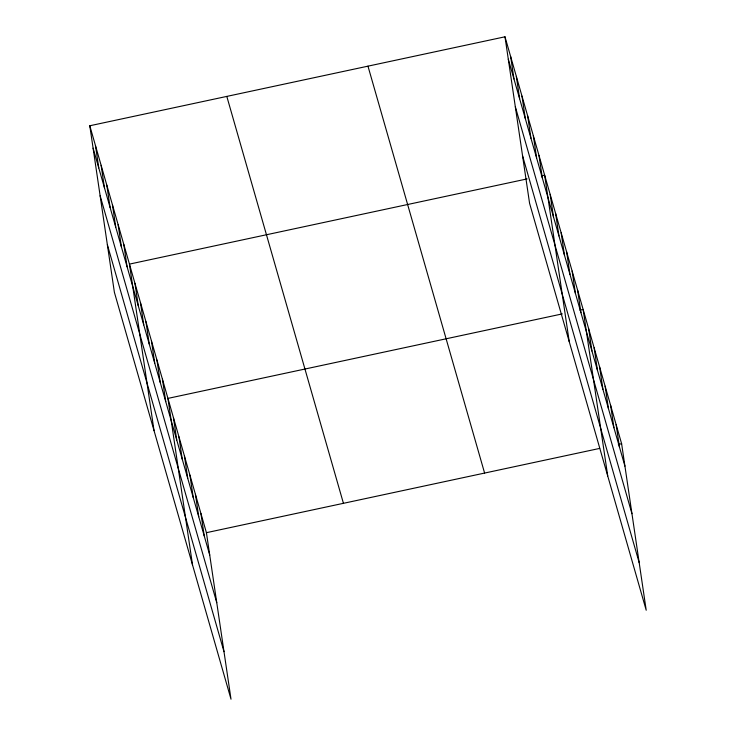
<?xml version="1.0" encoding="UTF-8"?>
<svg xmlns="http://www.w3.org/2000/svg" width="736" height="736" viewBox="0 0 736 736"><rect width="100%" height="100%" fill="white"/><g stroke="black" fill="none" stroke-linecap="round" stroke-linejoin="round"><path stroke-width="1.1" d="M89.792 125.764L206.42 532.68L231.012 699.2L114.384 292.284L89.792 125.764L504.988 36.8L621.616 443.716L646.208 610.236L529.58 203.32L504.988 36.8M527.105 178.912L129.444 264.114L154.036 430.634M541.356 175.858L544.64 175.15L569.232 341.67M562.304 313.895L167.928 398.397L192.519 564.917M579.839 310.132L583.133 309.433L607.724 475.953M206.42 532.68L599.693 448.408M618.332 444.415L621.616 443.716M508.3 59.22L624.928 466.136M515.329 106.775L631.948 513.691M522.56 155.774L639.188 562.681M367.972 66.157L484.601 473.073M226.808 96.407L343.436 503.323M93.104 148.184L209.732 555.1M100.124 195.739L216.752 602.655M107.364 244.738L223.983 651.645M616.124 424.534L619.427 446.954M610.622 405.343L613.934 427.772M605.121 386.161L608.433 408.581M599.628 366.979L602.94 389.399M594.127 347.797L597.439 370.217M588.625 328.615L591.937 351.035M577.631 290.251L580.943 312.671M572.139 271.069L575.442 293.489M566.637 251.887L569.949 274.307M561.136 232.696L564.448 255.125M555.643 213.514L558.955 235.934M550.142 194.332L553.454 216.752M538.982 155.388L542.294 177.808M533.315 135.617L536.627 158.047M527.648 115.856L530.96 138.276M521.99 96.094L525.292 118.514M516.322 76.332L519.634 98.753M510.655 56.562L513.967 78.991M200.919 513.489L204.231 535.918M195.426 494.307L198.729 516.736M189.925 475.125L193.237 497.545M184.423 455.943L187.735 478.363M178.931 436.761L182.243 459.181M173.429 417.579L176.741 439.999M162.435 379.215L165.747 401.635M156.934 360.033L160.246 382.453M151.441 340.842L154.744 363.271M145.94 321.66L149.252 344.089M140.438 302.478L143.75 324.898M134.946 283.296L138.258 305.716M123.777 244.352L127.089 266.772M118.119 224.581L121.431 247.011M112.452 204.82L115.764 227.24M106.784 185.058L110.096 207.478M101.117 165.296L104.429 187.717M95.459 145.526L98.771 167.946"/></g></svg>
